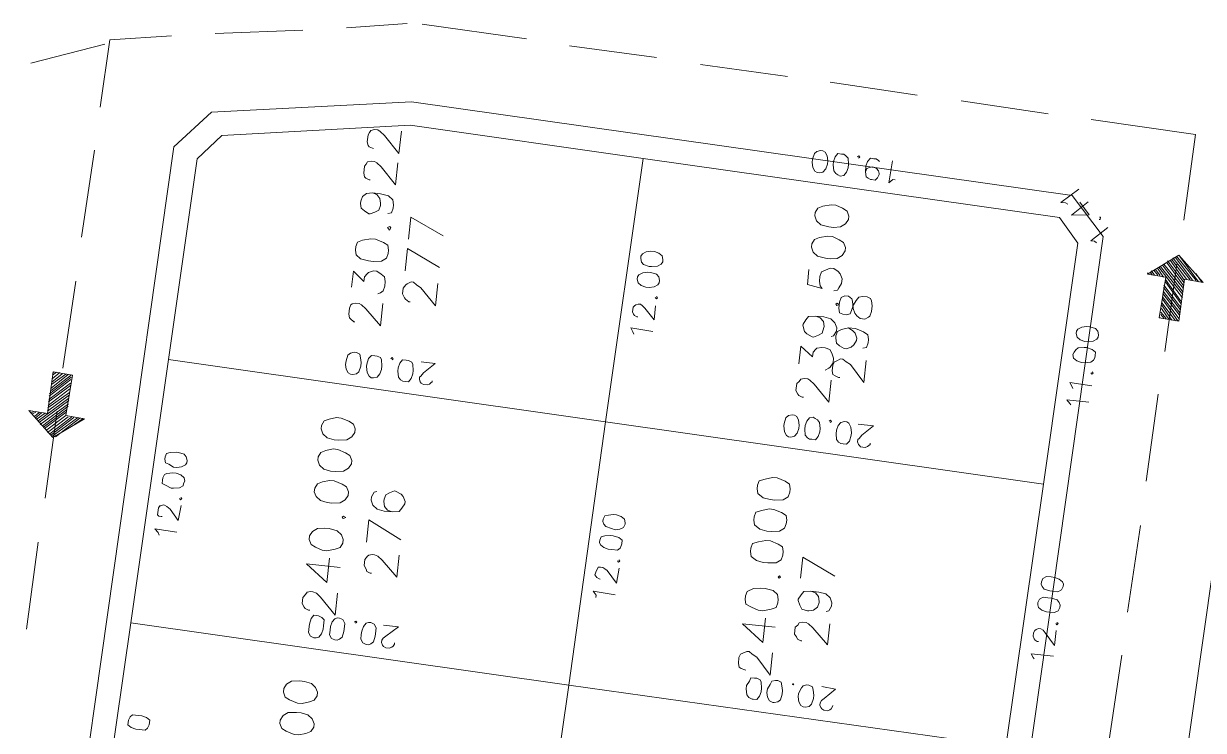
# Model space of a CAD drawing. Header units: metres. Extents: x -977055 to 805873, y -1033982 to 242021.
# Drawn here: x 2650.3 to 2703.9, y 1034.1 to 1066.2 of the extents above; entities that cross this region are included whole.
import ezdxf

# ---------------------------------------------------------------- set-up
doc = ezdxf.new("R2010")
doc.units = ezdxf.units.M
for name, color, linetype in [('PDF_acera', 7, 'Continuous'), ('PDF_areas por lote', 7, 'Continuous'), ('PDF_COTAS', 7, 'Continuous'), ('PDF_linea de centro', 7, 'Continuous'), ('PDF_LOTES', 7, 'Continuous'), ('PDF_No. lotes', 7, 'Continuous'), ('PDF_VIAS', 7, 'Continuous')]:
    doc.layers.add(name, color=color, linetype=linetype)

# ---------------------------------------------------------------- blocks, each defined once
blk = doc.blocks.new('CALLE')
at = {"layer": 'PDF_acera', "lineweight": 9}
blk.add_lwpolyline([(-62.149248, -212.611392), (-63.419328, -211.214304), (-62.360928, -180.13968), (-61.006176, -178.8696), (22.946112, -181.706112), (24.3432, -182.933856), (25.486272, -190.08864), (24.681888, -214.22016), (23.327136, -215.49024)], close=True, dxfattribs=at)
blk.add_lwpolyline([(-63.758016, -221.163264), (-63.71568, -219.469824), (-62.360928, -218.199744), (29.719872, -221.332608)], dxfattribs=at)
at = {"layer": 'PDF_areas por lote', "lineweight": 9}
for points in [[(2.624832, -187.76016), (2.455488, -187.844832), (2.370816, -188.014176), (2.286144, -188.310528), (2.286144, -188.479872), (2.370816, -188.733888), (2.455488, -188.903232), (2.624832, -188.987904), (2.75184, -188.987904), (2.921184, -188.903232), (3.048192, -188.733888), (3.090528, -188.479872), (3.090528, -188.310528), (3.048192, -188.014176), (2.921184, -187.844832), (2.75184, -187.76016)], [(3.767904, -187.76016), (3.59856, -187.844832), (3.513888, -188.014176), (3.429216, -188.310528), (3.429216, -188.479872), (3.513888, -188.733888), (3.59856, -188.903232), (3.767904, -188.987904), (3.894912, -188.987904), (4.064256, -188.903232), (4.191264, -188.733888), (4.2336, -188.479872), (4.2336, -188.310528), (4.191264, -188.014176), (4.064256, -187.844832), (3.894912, -187.76016)], [(9.356256, -188.098848), (9.186912, -188.18352), (9.10224, -188.352864), (9.017568, -188.60688), (9.017568, -188.776224), (9.10224, -189.072576), (9.186912, -189.24192), (9.356256, -189.326592), (9.483264, -189.326592), (9.652608, -189.24192), (9.779616, -189.072576), (9.821952, -188.776224), (9.821952, -188.60688), (9.779616, -188.352864), (9.652608, -188.18352), (9.483264, -188.098848)], [(11.092032, -188.098848), (10.922688, -188.18352), (10.79568, -188.352864), (10.753344, -188.60688), (10.753344, -188.776224), (10.79568, -189.072576), (10.922688, -189.24192), (11.092032, -189.326592), (11.21904, -189.326592), (11.388384, -189.24192), (11.473056, -189.072576), (11.557728, -188.776224), (11.557728, -188.60688), (11.473056, -188.352864), (11.388384, -188.18352), (11.21904, -188.098848)], [(12.235104, -188.098848), (12.06576, -188.18352), (11.938752, -188.352864), (11.896416, -188.60688), (11.896416, -188.776224), (11.938752, -189.072576), (12.06576, -189.24192), (12.235104, -189.326592), (12.362112, -189.326592), (12.531456, -189.24192), (12.616128, -189.072576), (12.7008, -188.776224), (12.7008, -188.60688), (12.616128, -188.352864), (12.531456, -188.18352), (12.362112, -188.098848)], [(13.378176, -188.098848), (13.208832, -188.18352), (13.081824, -188.352864), (13.039488, -188.60688), (13.039488, -188.776224), (13.081824, -189.072576), (13.208832, -189.24192), (13.378176, -189.326592), (13.505184, -189.326592), (13.674528, -189.24192), (13.7592, -189.072576), (13.843872, -188.776224), (13.843872, -188.60688), (13.7592, -188.352864), (13.674528, -188.18352), (13.505184, -188.098848)], [(19.940256, -188.649216), (19.770912, -188.691552), (19.643904, -188.860896), (19.601568, -189.157248), (19.601568, -189.326592), (19.643904, -189.622944), (19.770912, -189.792288), (19.940256, -189.834624), (20.067264, -189.834624), (20.236608, -189.792288), (20.32128, -189.622944), (20.405952, -189.326592), (20.405952, -189.157248), (20.32128, -188.860896), (20.236608, -188.691552), (20.067264, -188.649216)], [(10.287648, -189.199584), (10.245312, -189.24192), (10.287648, -189.326592), (10.329984, -189.24192)], [(20.871648, -189.707616), (20.786976, -189.792288), (20.871648, -189.834624), (20.913984, -189.792288)], [(8.89056, -204.017184), (8.721216, -204.05952), (8.636544, -204.2712), (8.551872, -204.525216), (8.551872, -204.69456), (8.636544, -204.990912), (8.721216, -205.160256), (8.89056, -205.202592), (9.017568, -205.202592), (9.186912, -205.160256), (9.31392, -204.990912), (9.356256, -204.69456), (9.356256, -204.525216), (9.31392, -204.2712), (9.186912, -204.05952), (9.017568, -204.017184)], [(10.626336, -204.017184), (10.456992, -204.05952), (10.329984, -204.2712), (10.287648, -204.525216), (10.287648, -204.69456), (10.329984, -204.990912), (10.456992, -205.160256), (10.626336, -205.202592), (10.753344, -205.202592), (10.922688, -205.160256), (11.00736, -204.990912), (11.092032, -204.69456), (11.092032, -204.525216), (11.00736, -204.2712), (10.922688, -204.05952), (10.753344, -204.017184)], [(11.769408, -204.017184), (11.600064, -204.05952), (11.473056, -204.2712), (11.43072, -204.525216), (11.43072, -204.69456), (11.473056, -204.990912), (11.600064, -205.160256), (11.769408, -205.202592), (11.896416, -205.202592), (12.06576, -205.160256), (12.150432, -204.990912), (12.235104, -204.69456), (12.235104, -204.525216), (12.150432, -204.2712), (12.06576, -204.05952), (11.896416, -204.017184)], [(12.91248, -204.017184), (12.743136, -204.05952), (12.616128, -204.2712), (12.573792, -204.525216), (12.573792, -204.69456), (12.616128, -204.990912), (12.743136, -205.160256), (12.91248, -205.202592), (13.039488, -205.202592), (13.208832, -205.160256), (13.293504, -204.990912), (13.378176, -204.69456), (13.378176, -204.525216), (13.293504, -204.2712), (13.208832, -204.05952), (13.039488, -204.017184)], [(9.821952, -205.11792), (9.779616, -205.160256), (9.821952, -205.202592), (9.864288, -205.160256)], [(21.80304, -205.033248), (21.633696, -205.11792), (21.506688, -205.287264), (21.464352, -205.583616), (21.464352, -205.75296), (21.506688, -206.006976), (21.633696, -206.17632), (21.80304, -206.260992), (21.930048, -206.260992), (22.099392, -206.17632), (22.184064, -206.006976), (22.268736, -205.75296), (22.268736, -205.583616), (22.184064, -205.287264), (22.099392, -205.11792), (21.930048, -205.033248)], [(22.946112, -205.033248), (22.776768, -205.11792), (22.64976, -205.287264), (22.607424, -205.583616), (22.607424, -205.75296), (22.64976, -206.006976), (22.776768, -206.17632), (22.946112, -206.260992), (23.07312, -206.260992), (23.242464, -206.17632), (23.327136, -206.006976), (23.411808, -205.75296), (23.411808, -205.583616), (23.327136, -205.287264), (23.242464, -205.11792), (23.07312, -205.033248)], [(19.855584, -206.133984), (19.813248, -206.17632), (19.855584, -206.260992), (19.89792, -206.17632)]]:
    blk.add_lwpolyline(points, close=True, dxfattribs=at)
for points in [[(6.816096, -188.3952), (6.816096, -188.352864), (6.858432, -188.225856), (6.900768, -188.18352), (7.027776, -188.098848), (7.239456, -188.098848), (7.366464, -188.18352), (7.451136, -188.225856), (7.493472, -188.352864), (7.493472, -188.437536), (7.451136, -188.564544), (7.324128, -188.733888), (6.731424, -189.326592), (7.535808, -189.326592)], [(8.4672, -189.326592), (8.4672, -188.098848), (7.874496, -188.903232), (8.763552, -188.903232)], [(17.35776, -188.903232), (17.35776, -188.860896), (17.442432, -188.733888), (17.484768, -188.691552), (17.611776, -188.649216), (17.823456, -188.649216), (17.950464, -188.691552), (17.9928, -188.733888), (18.035136, -188.860896), (18.035136, -188.987904), (17.9928, -189.072576), (17.865792, -189.24192), (17.315424, -189.834624), (18.119808, -189.834624)], [(18.585504, -188.649216), (19.178208, -188.649216), (18.83952, -189.072576), (19.008864, -189.072576), (19.135872, -189.157248), (19.178208, -189.199584), (19.26288, -189.368928), (19.26288, -189.495936), (19.178208, -189.66528), (19.093536, -189.792288), (18.924192, -189.834624), (18.754848, -189.834624), (18.585504, -189.792288), (18.500832, -189.707616), (18.458496, -189.622944)], [(22.057056, -189.03024), (22.01472, -189.199584), (21.887712, -189.326592), (21.718368, -189.368928), (21.633696, -189.368928), (21.464352, -189.326592), (21.37968, -189.199584), (21.295008, -189.03024), (21.295008, -188.987904), (21.37968, -188.81856), (21.464352, -188.691552), (21.633696, -188.649216), (21.718368, -188.649216), (21.887712, -188.691552), (22.01472, -188.81856), (22.057056, -189.03024), (22.057056, -189.326592), (22.01472, -189.622944), (21.887712, -189.792288), (21.718368, -189.834624), (21.59136, -189.834624), (21.422016, -189.792288), (21.37968, -189.66528)], [(22.522752, -188.903232), (22.522752, -188.860896), (22.565088, -188.733888), (22.607424, -188.691552), (22.734432, -188.649216), (22.988448, -188.649216), (23.07312, -188.691552), (23.157792, -188.733888), (23.200128, -188.860896), (23.200128, -188.987904), (23.157792, -189.072576), (23.030784, -189.24192), (22.43808, -189.834624), (23.242464, -189.834624)], [(23.665824, -188.903232), (23.665824, -188.860896), (23.70816, -188.733888), (23.750496, -188.691552), (23.877504, -188.649216), (24.13152, -188.649216), (24.216192, -188.691552), (24.300864, -188.733888), (24.3432, -188.860896), (24.3432, -188.987904), (24.300864, -189.072576), (24.173856, -189.24192), (23.581152, -189.834624), (24.385536, -189.834624)], [(6.3504, -204.313536), (6.3504, -204.2712), (6.392736, -204.144192), (6.435072, -204.05952), (6.56208, -204.017184), (6.77376, -204.017184), (6.900768, -204.05952), (6.943104, -204.144192), (7.027776, -204.2712), (7.027776, -204.355872), (6.943104, -204.48288), (6.858432, -204.652224), (6.265728, -205.202592), (7.070112, -205.202592)], [(8.001504, -205.202592), (8.001504, -204.017184), (7.4088, -204.821568), (8.297856, -204.821568)], [(16.384032, -205.3296), (16.384032, -205.287264), (16.426368, -205.160256), (16.468704, -205.11792), (16.595712, -205.033248), (16.849728, -205.033248), (16.9344, -205.11792), (17.019072, -205.160256), (17.061408, -205.287264), (17.061408, -205.414272), (17.019072, -205.498944), (16.892064, -205.668288), (16.29936, -206.260992), (17.103744, -206.260992)], [(17.56944, -205.033248), (18.20448, -205.033248), (17.865792, -205.498944), (18.035136, -205.498944), (18.162144, -205.583616), (18.20448, -205.625952), (18.246816, -205.795296), (18.246816, -205.922304), (18.20448, -206.091648), (18.077472, -206.17632), (17.908128, -206.260992), (17.738784, -206.260992), (17.56944, -206.17632), (17.527104, -206.133984), (17.442432, -206.006976)], [(19.347552, -205.456608), (19.305216, -205.625952), (19.178208, -205.75296), (19.008864, -205.795296), (18.966528, -205.795296), (18.754848, -205.75296), (18.670176, -205.625952), (18.585504, -205.456608), (18.585504, -205.414272), (18.670176, -205.202592), (18.754848, -205.11792), (18.966528, -205.033248), (19.008864, -205.033248), (19.178208, -205.11792), (19.305216, -205.202592), (19.347552, -205.456608), (19.347552, -205.75296), (19.305216, -206.006976), (19.178208, -206.17632), (19.008864, -206.260992), (18.881856, -206.260992), (18.712512, -206.17632), (18.670176, -206.091648)], [(20.998656, -205.033248), (20.448288, -205.033248), (20.363616, -205.583616), (20.448288, -205.498944), (20.617632, -205.456608), (20.786976, -205.456608), (20.95632, -205.498944), (21.040992, -205.625952), (21.125664, -205.795296), (21.125664, -205.922304), (21.040992, -206.091648), (20.95632, -206.17632), (20.786976, -206.260992), (20.617632, -206.260992), (20.448288, -206.17632), (20.363616, -206.133984), (20.32128, -206.006976)]]:
    blk.add_lwpolyline(points, dxfattribs=at)
at = {"layer": 'PDF_COTAS', "lineweight": 9}
for points in [[(2.074464, -182.298816), (1.989792, -182.298816), (1.90512, -182.425824), (1.862784, -182.595168), (1.862784, -182.722176), (1.862784, -182.933856), (1.947456, -183.018528), (2.074464, -183.060864), (2.159136, -183.060864), (2.243808, -183.060864), (2.32848, -182.933856), (2.370816, -182.764512), (2.370816, -182.637504), (2.370816, -182.425824), (2.286144, -182.341152), (2.159136, -182.298816)], [(10.922688, -182.595168), (10.79568, -182.595168), (10.753344, -182.722176), (10.668672, -182.933856), (10.668672, -183.018528), (10.711008, -183.230208), (10.79568, -183.357216), (10.880352, -183.357216), (10.965024, -183.399552), (11.092032, -183.357216), (11.176704, -183.230208), (11.21904, -183.060864), (11.21904, -182.933856), (11.176704, -182.722176), (11.134368, -182.637504), (11.00736, -182.595168)], [(11.684736, -182.595168), (11.557728, -182.637504), (11.515392, -182.764512), (11.43072, -182.933856), (11.43072, -183.060864), (11.473056, -183.230208), (11.557728, -183.357216), (11.6424, -183.399552), (11.727072, -183.399552), (11.85408, -183.357216), (11.938752, -183.272544), (11.981088, -183.060864), (11.981088, -182.976192), (11.938752, -182.764512), (11.896416, -182.637504), (11.769408, -182.595168)], [(5.842368, -188.733888), (5.884704, -188.81856), (6.011712, -188.903232), (6.181056, -188.945568), (6.308064, -188.945568), (6.519744, -188.945568), (6.604416, -188.860896), (6.646752, -188.733888), (6.646752, -188.649216), (6.646752, -188.564544), (6.519744, -188.479872), (6.308064, -188.437536), (6.223392, -188.437536), (6.011712, -188.437536), (5.884704, -188.522208), (5.842368, -188.649216)], [(5.842368, -188.733888), (5.884704, -188.81856), (6.011712, -188.903232), (6.181056, -188.945568), (6.308064, -188.945568), (6.519744, -188.945568), (6.604416, -188.860896), (6.646752, -188.733888), (6.646752, -188.649216), (6.646752, -188.564544), (6.519744, -188.479872), (6.308064, -188.437536), (6.223392, -188.437536), (6.011712, -188.437536), (5.884704, -188.522208), (5.842368, -188.649216)], [(15.45264, -189.03024), (15.494976, -189.157248), (15.579648, -189.24192), (15.791328, -189.284256), (15.918336, -189.284256), (16.08768, -189.24192), (16.214688, -189.199584), (16.257024, -189.072576), (16.257024, -188.987904), (16.214688, -188.860896), (16.130016, -188.776224), (15.918336, -188.733888), (15.791328, -188.733888), (15.621984, -188.776224), (15.494976, -188.860896), (15.45264, -188.945568)], [(5.842368, -189.495936), (5.884704, -189.580608), (5.969376, -189.66528), (6.181056, -189.707616), (6.265728, -189.707616), (6.477408, -189.707616), (6.604416, -189.622944), (6.646752, -189.495936), (6.646752, -189.411264), (6.604416, -189.326592), (6.477408, -189.24192), (6.308064, -189.199584), (6.181056, -189.199584), (6.011712, -189.199584), (5.884704, -189.284256), (5.842368, -189.411264)], [(5.842368, -189.495936), (5.884704, -189.580608), (5.969376, -189.66528), (6.181056, -189.707616), (6.265728, -189.707616), (6.477408, -189.707616), (6.604416, -189.622944), (6.646752, -189.495936), (6.646752, -189.411264), (6.604416, -189.326592), (6.477408, -189.24192), (6.308064, -189.199584), (6.181056, -189.199584), (6.011712, -189.199584), (5.884704, -189.284256), (5.842368, -189.411264)], [(15.410304, -189.792288), (15.45264, -189.919296), (15.579648, -190.003968), (15.748992, -190.046304), (15.876, -190.046304), (16.08768, -190.003968), (16.172352, -189.961632), (16.214688, -189.834624), (16.214688, -189.749952), (16.214688, -189.622944), (16.08768, -189.538272), (15.876, -189.495936), (15.791328, -189.495936), (15.579648, -189.538272), (15.45264, -189.622944), (15.410304, -189.707616)], [(5.800032, -190.639008), (5.842368, -190.72368), (5.92704, -190.808352), (6.13872, -190.850688), (6.223392, -190.850688), (6.435072, -190.850688), (6.56208, -190.766016), (6.604416, -190.639008), (6.604416, -190.554336), (6.56208, -190.469664), (6.435072, -190.384992), (6.265728, -190.342656), (6.13872, -190.342656), (5.969376, -190.342656), (5.842368, -190.427328), (5.800032, -190.554336)], [(5.800032, -190.639008), (5.842368, -190.72368), (5.92704, -190.808352), (6.13872, -190.850688), (6.223392, -190.850688), (6.435072, -190.850688), (6.56208, -190.766016), (6.604416, -190.639008), (6.604416, -190.554336), (6.56208, -190.469664), (6.435072, -190.384992), (6.265728, -190.342656), (6.13872, -190.342656), (5.969376, -190.342656), (5.842368, -190.427328), (5.800032, -190.554336)], [(6.56208, -190.046304), (6.604416, -190.08864), (6.56208, -190.130976), (6.519744, -190.08864), (6.56208, -190.130976), (6.604416, -190.08864)], [(15.410304, -190.93536), (15.410304, -191.062368), (15.537312, -191.14704), (15.706656, -191.189376), (15.833664, -191.189376), (16.045344, -191.14704), (16.130016, -191.104704), (16.172352, -190.977696), (16.172352, -190.893024), (16.172352, -190.766016), (16.045344, -190.681344), (15.876, -190.639008), (15.748992, -190.639008), (15.537312, -190.681344), (15.45264, -190.766016), (15.410304, -190.850688)], [(6.56208, -191.104704), (6.56208, -191.655072), (6.181056, -191.231712), (6.096384, -191.14704), (6.011712, -191.104704), (5.92704, -191.104704), (5.842368, -191.14704), (5.800032, -191.189376), (5.757696, -191.274048), (5.757696, -191.401056), (5.800032, -191.485728), (5.842368, -191.528064), (5.92704, -191.5704), (5.969376, -191.5704), (5.92704, -191.5704), (5.842368, -191.528064), (5.800032, -191.485728), (5.757696, -191.401056), (5.757696, -191.274048), (5.800032, -191.189376), (5.842368, -191.14704), (5.92704, -191.104704), (6.011712, -191.104704), (6.096384, -191.14704), (6.181056, -191.231712), (6.56208, -191.655072)], [(8.551872, -199.317888), (8.594208, -198.513504), (8.4672, -198.640512), (8.382528, -198.640512), (8.4672, -198.640512), (8.594208, -198.513504)], [(9.5256, -199.360224), (8.975232, -199.317888), (9.398592, -198.936864), (9.440928, -198.852192), (9.483264, -198.76752), (9.483264, -198.682848), (9.483264, -198.598176), (9.440928, -198.598176), (9.356256, -198.55584), (9.186912, -198.513504), (9.144576, -198.55584), (9.10224, -198.598176), (9.059904, -198.682848), (9.059904, -198.725184), (9.059904, -198.682848), (9.10224, -198.598176), (9.144576, -198.55584), (9.186912, -198.513504), (9.356256, -198.55584), (9.440928, -198.598176), (9.483264, -198.598176), (9.483264, -198.682848), (9.483264, -198.76752), (9.440928, -198.852192), (9.398592, -198.936864), (8.975232, -199.317888)], [(10.37232, -198.55584), (10.287648, -198.598176), (10.202976, -198.725184), (10.16064, -198.894528), (10.16064, -199.021536), (10.16064, -199.233216), (10.245312, -199.317888), (10.37232, -199.360224), (10.414656, -199.360224), (10.541664, -199.360224), (10.626336, -199.233216), (10.668672, -199.021536), (10.668672, -198.936864), (10.626336, -198.725184), (10.584, -198.598176), (10.456992, -198.55584)], [(10.37232, -198.55584), (10.287648, -198.598176), (10.202976, -198.725184), (10.16064, -198.894528), (10.16064, -199.021536), (10.16064, -199.233216), (10.245312, -199.317888), (10.37232, -199.360224), (10.414656, -199.360224), (10.541664, -199.360224), (10.626336, -199.233216), (10.668672, -199.021536), (10.668672, -198.936864), (10.626336, -198.725184), (10.584, -198.598176), (10.456992, -198.55584)], [(11.134368, -198.598176), (11.049696, -198.640512), (10.965024, -198.725184), (10.922688, -198.936864), (10.880352, -199.063872), (10.922688, -199.233216), (11.00736, -199.360224), (11.134368, -199.40256), (11.176704, -199.40256), (11.303712, -199.360224), (11.388384, -199.233216), (11.43072, -199.063872), (11.43072, -198.936864), (11.388384, -198.76752), (11.346048, -198.640512), (11.21904, -198.598176)], [(11.134368, -198.598176), (11.049696, -198.640512), (10.965024, -198.725184), (10.922688, -198.936864), (10.880352, -199.063872), (10.922688, -199.233216), (11.00736, -199.360224), (11.134368, -199.40256), (11.176704, -199.40256), (11.303712, -199.360224), (11.388384, -199.233216), (11.43072, -199.063872), (11.43072, -198.936864), (11.388384, -198.76752), (11.346048, -198.640512), (11.21904, -198.598176)], [(19.982592, -198.894528), (19.855584, -198.936864), (19.770912, -199.063872), (19.728576, -199.233216), (19.728576, -199.360224), (19.770912, -199.529568), (19.855584, -199.656576), (19.940256, -199.698912), (20.024928, -199.698912), (20.151936, -199.656576), (20.236608, -199.571904), (20.278944, -199.360224), (20.278944, -199.233216), (20.236608, -199.063872), (20.151936, -198.936864), (20.067264, -198.894528)], [(9.821952, -199.317888), (9.779616, -199.360224), (9.73728, -199.317888), (9.779616, -199.275552), (9.73728, -199.317888), (9.779616, -199.360224)], [(20.74464, -198.936864), (20.617632, -198.9792), (20.53296, -199.063872), (20.490624, -199.275552), (20.490624, -199.360224), (20.53296, -199.571904), (20.617632, -199.698912), (20.702304, -199.741248), (20.786976, -199.741248), (20.913984, -199.698912), (20.998656, -199.571904), (21.040992, -199.40256), (21.040992, -199.275552), (20.998656, -199.106208), (20.913984, -198.9792), (20.829312, -198.936864)], [(5.334336, -204.69456), (5.334336, -204.821568), (5.461344, -204.90624), (5.630688, -204.948576), (5.757696, -204.948576), (5.969376, -204.90624), (6.054048, -204.863904), (6.096384, -204.736896), (6.096384, -204.652224), (6.096384, -204.525216), (5.969376, -204.48288), (5.800032, -204.398208), (5.673024, -204.398208), (5.461344, -204.440544), (5.376672, -204.525216), (5.334336, -204.652224)], [(5.334336, -204.69456), (5.334336, -204.821568), (5.461344, -204.90624), (5.630688, -204.948576), (5.757696, -204.948576), (5.969376, -204.90624), (6.054048, -204.863904), (6.096384, -204.736896), (6.096384, -204.652224), (6.096384, -204.525216), (5.969376, -204.48288), (5.800032, -204.398208), (5.673024, -204.398208), (5.461344, -204.440544), (5.376672, -204.525216), (5.334336, -204.652224)], [(14.902272, -205.033248), (14.944608, -205.160256), (15.071616, -205.244928), (15.24096, -205.287264), (15.367968, -205.287264), (15.537312, -205.244928), (15.66432, -205.160256), (15.706656, -205.075584), (15.706656, -204.990912), (15.66432, -204.863904), (15.579648, -204.779232), (15.367968, -204.736896), (15.283296, -204.736896), (15.071616, -204.779232), (14.944608, -204.863904), (14.902272, -204.948576)], [(14.902272, -205.033248), (14.944608, -205.160256), (15.071616, -205.244928), (15.24096, -205.287264), (15.367968, -205.287264), (15.537312, -205.244928), (15.66432, -205.160256), (15.706656, -205.075584), (15.706656, -204.990912), (15.66432, -204.863904), (15.579648, -204.779232), (15.367968, -204.736896), (15.283296, -204.736896), (15.071616, -204.779232), (14.944608, -204.863904), (14.902272, -204.948576)], [(24.512544, -205.033248), (24.55488, -205.160256), (24.681888, -205.244928), (24.851232, -205.287264), (24.97824, -205.287264), (25.147584, -205.244928), (25.274592, -205.160256), (25.316928, -205.075584), (25.316928, -204.990912), (25.274592, -204.863904), (25.18992, -204.779232), (24.97824, -204.736896), (24.851232, -204.736896), (24.681888, -204.779232), (24.55488, -204.863904), (24.512544, -204.948576)], [(5.292, -205.456608), (5.334336, -205.583616), (5.419008, -205.668288), (5.630688, -205.710624), (5.757696, -205.710624), (5.92704, -205.668288), (6.054048, -205.625952), (6.096384, -205.498944), (6.096384, -205.414272), (6.054048, -205.287264), (5.92704, -205.244928), (5.757696, -205.160256), (5.630688, -205.160256), (5.461344, -205.202592), (5.334336, -205.287264), (5.292, -205.414272)], [(5.292, -205.456608), (5.334336, -205.583616), (5.419008, -205.668288), (5.630688, -205.710624), (5.757696, -205.710624), (5.92704, -205.668288), (6.054048, -205.625952), (6.096384, -205.498944), (6.096384, -205.414272), (6.054048, -205.287264), (5.92704, -205.244928), (5.757696, -205.160256), (5.630688, -205.160256), (5.461344, -205.202592), (5.334336, -205.287264), (5.292, -205.414272)], [(14.902272, -205.795296), (14.902272, -205.922304), (15.02928, -206.006976), (15.198624, -206.049312), (15.325632, -206.049312), (15.537312, -206.006976), (15.621984, -205.922304), (15.66432, -205.837632), (15.706656, -205.75296), (15.66432, -205.625952), (15.537312, -205.54128), (15.367968, -205.498944), (15.24096, -205.498944), (15.02928, -205.54128), (14.944608, -205.625952), (14.902272, -205.710624)], [(14.902272, -205.795296), (14.902272, -205.922304), (15.02928, -206.006976), (15.198624, -206.049312), (15.325632, -206.049312), (15.537312, -206.006976), (15.621984, -205.922304), (15.66432, -205.837632), (15.706656, -205.75296), (15.66432, -205.625952), (15.537312, -205.54128), (15.367968, -205.498944), (15.24096, -205.498944), (15.02928, -205.54128), (14.944608, -205.625952), (14.902272, -205.710624)], [(24.470208, -205.795296), (24.512544, -205.922304), (24.639552, -206.006976), (24.808896, -206.049312), (24.935904, -206.049312), (25.147584, -206.006976), (25.232256, -205.922304), (25.274592, -205.837632), (25.274592, -205.75296), (25.274592, -205.625952), (25.147584, -205.54128), (24.97824, -205.498944), (24.851232, -205.498944), (24.639552, -205.54128), (24.55488, -205.625952), (24.512544, -205.710624)], [(6.011712, -206.049312), (6.011712, -206.091648), (6.054048, -206.049312)], [(6.011712, -206.049312), (6.011712, -206.091648), (6.054048, -206.049312)], [(5.249664, -206.59968), (5.292, -206.726688), (5.376672, -206.81136), (5.588352, -206.853696), (5.71536, -206.853696), (5.884704, -206.81136), (6.011712, -206.769024), (6.054048, -206.642016), (6.054048, -206.557344), (6.011712, -206.430336), (5.92704, -206.388), (5.71536, -206.303328), (5.588352, -206.303328), (5.419008, -206.345664), (5.292, -206.430336), (5.249664, -206.515008)], [(5.249664, -206.59968), (5.292, -206.726688), (5.376672, -206.81136), (5.588352, -206.853696), (5.71536, -206.853696), (5.884704, -206.81136), (6.011712, -206.769024), (6.054048, -206.642016), (6.054048, -206.557344), (6.011712, -206.430336), (5.92704, -206.388), (5.71536, -206.303328), (5.588352, -206.303328), (5.419008, -206.345664), (5.292, -206.430336), (5.249664, -206.515008)], [(15.621984, -206.345664), (15.66432, -206.388), (15.621984, -206.430336), (15.579648, -206.388), (15.621984, -206.430336), (15.66432, -206.388)], [(14.859936, -206.938368), (14.859936, -207.065376), (14.986944, -207.150048), (15.198624, -207.192384), (15.283296, -207.192384), (15.494976, -207.150048), (15.621984, -207.065376), (15.66432, -206.980704), (15.66432, -206.896032), (15.621984, -206.769024), (15.494976, -206.684352), (15.325632, -206.642016), (15.198624, -206.642016), (14.986944, -206.684352), (14.902272, -206.769024), (14.859936, -206.853696)], [(14.859936, -206.938368), (14.859936, -207.065376), (14.986944, -207.150048), (15.198624, -207.192384), (15.283296, -207.192384), (15.494976, -207.150048), (15.621984, -207.065376), (15.66432, -206.980704), (15.66432, -206.896032), (15.621984, -206.769024), (15.494976, -206.684352), (15.325632, -206.642016), (15.198624, -206.642016), (14.986944, -206.684352), (14.902272, -206.769024), (14.859936, -206.853696)], [(6.054048, -207.107712), (6.011712, -207.615744), (5.630688, -207.23472), (5.546016, -207.150048), (5.461344, -207.107712), (5.376672, -207.107712), (5.292, -207.150048), (5.249664, -207.192384), (5.207328, -207.277056), (5.207328, -207.404064), (5.249664, -207.488736), (5.292, -207.531072), (5.376672, -207.573408), (5.419008, -207.573408), (5.376672, -207.573408), (5.292, -207.531072), (5.249664, -207.488736), (5.207328, -207.404064), (5.207328, -207.277056), (5.249664, -207.192384), (5.292, -207.150048), (5.376672, -207.107712), (5.461344, -207.107712), (5.546016, -207.150048), (5.630688, -207.23472), (6.011712, -207.615744)], [(15.621984, -207.404064), (15.621984, -207.954432), (15.24096, -207.573408), (15.113952, -207.488736), (15.071616, -207.4464), (14.986944, -207.4464), (14.902272, -207.488736), (14.859936, -207.531072), (14.8176, -207.573408), (14.8176, -207.742752), (14.859936, -207.827424), (14.902272, -207.86976), (14.944608, -207.912096), (14.986944, -207.912096), (14.944608, -207.912096), (14.902272, -207.86976), (14.859936, -207.827424), (14.8176, -207.742752), (14.8176, -207.573408), (14.859936, -207.531072), (14.902272, -207.488736), (14.986944, -207.4464), (15.071616, -207.4464), (15.113952, -207.488736), (15.24096, -207.573408), (15.621984, -207.954432)], [(9.821952, -214.558848), (9.73728, -214.601184), (9.652608, -214.728192), (9.610272, -214.897536), (9.610272, -215.024544), (9.610272, -215.193888), (9.694944, -215.320896), (9.821952, -215.363232), (9.906624, -215.363232), (9.991296, -215.320896), (10.075968, -215.236224), (10.118304, -215.024544), (10.118304, -214.897536), (10.118304, -214.728192), (10.033632, -214.601184), (9.906624, -214.558848)], [(10.584, -214.601184), (10.499328, -214.64352), (10.414656, -214.728192), (10.37232, -214.939872), (10.37232, -215.024544), (10.37232, -215.236224), (10.456992, -215.363232), (10.584, -215.405568), (10.668672, -215.405568), (10.753344, -215.363232), (10.838016, -215.236224), (10.880352, -215.06688), (10.880352, -214.939872), (10.880352, -214.770528), (10.79568, -214.64352), (10.668672, -214.601184)], [(18.966528, -214.8552), (18.83952, -214.897536), (18.754848, -215.024544), (18.712512, -215.193888), (18.712512, -215.320896), (18.754848, -215.532576), (18.83952, -215.617248), (18.924192, -215.659584), (19.008864, -215.659584), (19.135872, -215.659584), (19.220544, -215.532576), (19.26288, -215.320896), (19.26288, -215.236224), (19.220544, -215.024544), (19.135872, -214.939872), (19.0512, -214.897536)], [(19.728576, -214.897536), (19.601568, -214.939872), (19.516896, -215.06688), (19.47456, -215.236224), (19.47456, -215.363232), (19.516896, -215.532576), (19.601568, -215.659584), (19.68624, -215.70192), (19.770912, -215.70192), (19.89792, -215.659584), (19.982592, -215.574912), (20.024928, -215.363232), (20.024928, -215.236224), (19.982592, -215.06688), (19.89792, -214.939872), (19.813248, -214.897536)]]:
    blk.add_lwpolyline(points, close=True, dxfattribs=at)
for points in [[(8.932896, -182.67984), (9.017568, -182.637504), (9.144576, -182.510496), (9.10224, -183.31488)], [(9.610272, -182.722176), (9.610272, -182.67984), (9.610272, -182.595168), (9.652608, -182.552832), (9.73728, -182.552832), (9.906624, -182.552832), (9.991296, -182.595168), (9.991296, -182.637504), (10.033632, -182.722176), (10.033632, -182.764512), (9.991296, -182.849184), (9.906624, -182.976192), (9.5256, -183.31488), (10.075968, -183.357216)], [(10.329984, -183.272544), (10.287648, -183.31488), (10.329984, -183.357216), (10.37232, -183.31488)], [(16.130016, -190.384992), (16.172352, -190.427328), (16.214688, -190.384992), (16.172352, -190.342656)], [(15.537312, -191.909088), (15.494976, -191.909088), (15.45264, -191.866752), (15.410304, -191.824416), (15.367968, -191.739744), (15.367968, -191.612736), (15.410304, -191.528064), (15.45264, -191.485728), (15.537312, -191.443392), (15.621984, -191.443392), (15.66432, -191.485728), (15.791328, -191.5704), (16.172352, -191.951424), (16.172352, -191.443392)], [(17.9928, -198.9792), (18.077472, -198.936864), (18.20448, -198.852192), (18.162144, -199.656576)], [(18.62784, -199.063872), (18.62784, -199.021536), (18.670176, -198.936864), (18.712512, -198.894528), (18.797184, -198.852192), (18.966528, -198.852192), (19.008864, -198.894528), (19.0512, -198.936864), (19.093536, -199.021536), (19.093536, -199.106208), (19.0512, -199.19088), (18.966528, -199.275552), (18.585504, -199.656576), (19.093536, -199.656576)], [(19.389888, -199.61424), (19.347552, -199.656576), (19.389888, -199.698912), (19.432224, -199.656576)], [(25.18992, -206.388), (25.232256, -206.430336), (25.274592, -206.388), (25.232256, -206.345664)], [(24.724224, -206.684352), (24.851232, -206.726688), (24.893568, -206.81136), (24.935904, -206.938368), (24.893568, -207.065376), (24.808896, -207.150048), (24.724224, -207.192384), (24.681888, -207.192384), (24.55488, -207.150048), (24.470208, -207.065376), (24.470208, -206.938368), (24.470208, -206.896032), (24.512544, -206.81136), (24.55488, -206.726688), (24.724224, -206.684352), (24.935904, -206.684352), (25.105248, -206.726688), (25.232256, -206.81136), (25.232256, -206.938368), (25.232256, -207.02304), (25.18992, -207.107712), (25.147584, -207.150048)], [(24.55488, -207.785088), (24.55488, -207.700416), (24.427872, -207.573408), (25.232256, -207.615744)], [(24.3432, -214.093152), (24.385536, -214.00848), (24.385536, -213.839136), (24.935904, -214.43184)], [(24.512544, -214.812864), (23.962176, -214.262496), (24.046848, -214.897536), (24.470208, -214.516512)], [(7.874496, -214.64352), (7.916832, -214.601184), (8.04384, -214.516512), (8.04384, -215.320896)], [(8.509536, -214.728192), (8.509536, -214.685856), (8.551872, -214.601184), (8.594208, -214.558848), (8.67888, -214.516512), (8.805888, -214.516512), (8.89056, -214.558848), (8.932896, -214.601184), (8.975232, -214.685856), (8.975232, -214.770528), (8.932896, -214.8552), (8.848224, -214.939872), (8.424864, -215.320896), (8.975232, -215.320896)], [(17.14608, -214.982208), (17.188416, -214.939872), (17.315424, -214.812864), (17.315424, -215.617248)], [(17.738784, -214.982208), (17.823456, -214.939872), (17.950464, -214.8552), (17.908128, -215.659584)], [(23.07312, -215.27856), (23.115456, -215.193888), (23.115456, -215.06688), (23.665824, -215.617248)], [(9.229248, -215.27856), (9.186912, -215.320896), (9.229248, -215.363232), (9.271584, -215.320896)], [(23.91984, -215.27856), (23.91984, -215.320896), (24.004512, -215.320896), (24.004512, -215.27856)], [(18.373824, -215.574912), (18.331488, -215.617248), (18.373824, -215.659584), (18.41616, -215.617248)]]:
    blk.add_lwpolyline(points, dxfattribs=at)
at = {"layer": 'PDF_linea de centro', "lineweight": 9}
for points in [[(26.375328, -178.827264), (25.4016, -176.244768)], [(5.037984, -178.276896), (8.213184, -178.361568)], [(9.821952, -178.44624), (12.997152, -178.530912)], [(14.563584, -178.573248), (17.738784, -178.700256)], [(19.347552, -178.742592), (22.522752, -178.8696)], [(26.925696, -181.19808), (26.544672, -178.996608), (24.089184, -178.911936)], [(27.645408, -185.897376), (27.179712, -182.764512)], [(28.280448, -189.622944), (27.899424, -187.463808)], [(28.195776, -193.983552), (28.322784, -190.173312)], [(28.026432, -198.725184), (28.111104, -195.549984)], [(27.857088, -203.509152), (27.94176, -200.333952)], [(27.687744, -208.250784), (27.814752, -205.075584)], [(27.5184, -213.034752), (27.645408, -209.859552)], [(24.216192, -218.326752), (27.349056, -218.411424), (27.476064, -214.601184)], [(5.164992, -217.649376), (8.340192, -217.776384)], [(9.906624, -217.81872), (13.081824, -217.945728)], [(14.690592, -217.988064), (17.865792, -218.072736)], [(19.432224, -218.157408), (22.607424, -218.24208)]]:
    blk.add_lwpolyline(points, dxfattribs=at)
at = {"layer": 'PDF_LOTES', "lineweight": 20}
for points in [[(-4.44528, -197.666784), (5.122656, -198.005472), (5.673024, -182.002464), (-3.894912, -181.663776)], [(5.122656, -198.005472), (14.732928, -198.301824), (15.283296, -182.341152), (5.673024, -182.002464)], [(24.3432, -198.640512), (14.732928, -198.301824), (15.283296, -182.341152), (22.607424, -182.595168), (23.538816, -183.399552), (24.639552, -190.130976)], [(-4.995648, -213.669792), (4.614624, -213.966144), (5.122656, -198.005472), (-4.44528, -197.666784)], [(4.614624, -213.966144), (14.18256, -214.304832), (14.732928, -198.301824), (5.122656, -198.005472)], [(14.18256, -214.304832), (22.988448, -214.601184), (23.835168, -213.839136), (24.3432, -198.640512), (14.732928, -198.301824)]]:
    blk.add_lwpolyline(points, close=True, dxfattribs=at)
at = {"layer": 'PDF_No. lotes', "lineweight": 20}
for points in [[(8.382528, -190.469664), (8.382528, -190.427328), (8.424864, -190.30032), (8.509536, -190.257984), (8.636544, -190.173312), (8.848224, -190.173312), (8.975232, -190.257984), (9.017568, -190.30032), (9.059904, -190.427328), (9.059904, -190.512), (9.017568, -190.639008), (8.89056, -190.808352), (8.340192, -191.401056), (9.144576, -191.401056)], [(9.694944, -191.401056), (10.287648, -190.173312), (9.483264, -190.173312)], [(11.346048, -190.342656), (11.303712, -190.257984), (11.134368, -190.173312), (11.00736, -190.173312), (10.838016, -190.257984), (10.711008, -190.427328), (10.668672, -190.681344), (10.668672, -190.977696), (10.711008, -191.231712), (10.838016, -191.316384), (11.00736, -191.401056), (11.092032, -191.401056), (11.261376, -191.316384), (11.346048, -191.231712), (11.43072, -191.020032), (11.43072, -190.977696), (11.346048, -190.808352), (11.261376, -190.681344), (11.092032, -190.639008), (11.00736, -190.639008), (10.838016, -190.681344), (10.711008, -190.808352), (10.668672, -190.977696)], [(18.289152, -190.808352), (18.289152, -190.766016), (18.373824, -190.639008), (18.41616, -190.596672), (18.543168, -190.512), (18.754848, -190.512), (18.881856, -190.596672), (18.924192, -190.639008), (19.008864, -190.766016), (19.008864, -190.850688), (18.924192, -190.977696), (18.83952, -191.14704), (18.246816, -191.739744), (19.0512, -191.739744)], [(19.643904, -191.739744), (20.194272, -190.512), (19.389888, -190.512)], [(20.786976, -191.739744), (21.337344, -190.512), (20.53296, -190.512)], [(7.62048, -206.218656), (7.62048, -206.17632), (7.662816, -206.049312), (7.747488, -206.006976), (7.83216, -205.922304), (8.086176, -205.922304), (8.170848, -206.006976), (8.25552, -206.049312), (8.297856, -206.17632), (8.297856, -206.303328), (8.25552, -206.388), (8.128512, -206.557344), (7.578144, -207.150048), (8.340192, -207.150048)], [(9.440928, -206.345664), (9.398592, -206.515008), (9.271584, -206.642016), (9.10224, -206.684352), (9.059904, -206.684352), (8.89056, -206.642016), (8.763552, -206.515008), (8.721216, -206.345664), (8.721216, -206.303328), (8.763552, -206.091648), (8.89056, -206.006976), (9.059904, -205.922304), (9.10224, -205.922304), (9.271584, -206.006976), (9.398592, -206.091648), (9.440928, -206.345664), (9.440928, -206.642016), (9.398592, -206.896032), (9.271584, -207.065376), (9.10224, -207.150048), (8.975232, -207.150048), (8.805888, -207.065376), (8.763552, -206.980704)], [(10.075968, -207.150048), (10.626336, -205.922304), (9.864288, -205.922304)], [(17.230752, -206.557344), (17.230752, -206.515008), (17.273088, -206.388), (17.315424, -206.303328), (17.442432, -206.260992), (17.654112, -206.260992), (17.78112, -206.303328), (17.823456, -206.388), (17.908128, -206.515008), (17.908128, -206.59968), (17.823456, -206.726688), (17.738784, -206.896032), (17.14608, -207.4464), (17.950464, -207.4464)], [(19.0512, -206.684352), (18.966528, -206.853696), (18.881856, -206.938368), (18.712512, -207.02304), (18.62784, -207.02304), (18.458496, -206.938368), (18.373824, -206.853696), (18.289152, -206.684352), (18.289152, -206.59968), (18.373824, -206.430336), (18.458496, -206.303328), (18.62784, -206.260992), (18.712512, -206.260992), (18.881856, -206.303328), (18.966528, -206.430336), (19.0512, -206.684352), (19.0512, -206.938368), (18.966528, -207.23472), (18.881856, -207.404064), (18.712512, -207.4464), (18.585504, -207.4464), (18.41616, -207.404064), (18.373824, -207.277056)]]:
    blk.add_lwpolyline(points, dxfattribs=at)
blk.add_lwpolyline([(19.728576, -206.260992), (19.559232, -206.303328), (19.516896, -206.430336), (19.516896, -206.557344), (19.559232, -206.684352), (19.68624, -206.726688), (19.89792, -206.769024), (20.067264, -206.853696), (20.194272, -206.938368), (20.236608, -207.065376), (20.236608, -207.23472), (20.194272, -207.361728), (20.1096, -207.404064), (19.940256, -207.4464), (19.728576, -207.4464), (19.559232, -207.404064), (19.516896, -207.361728), (19.432224, -207.23472), (19.432224, -207.065376), (19.516896, -206.938368), (19.601568, -206.853696), (19.770912, -206.769024), (20.024928, -206.726688), (20.1096, -206.684352), (20.194272, -206.557344), (20.194272, -206.430336), (20.1096, -206.303328), (19.940256, -206.260992)], close=True, dxfattribs=at)
at = {"layer": 'PDF_VIAS', "lineweight": 20}
for points in [[(12.91248, -177.514848), (12.870144, -178.192224), (14.39424, -178.23456), (14.351904, -178.954272), (12.870144, -178.8696), (12.827808, -179.546976), (12.023424, -178.488576)], [(22.141728, -217.226016), (22.099392, -217.903392), (20.617632, -217.81872), (20.575296, -218.538432), (22.099392, -218.580768), (22.057056, -219.258144), (22.946112, -218.284416)]]:
    blk.add_lwpolyline(points, close=True, dxfattribs=at)
at = {"layer": 'PDF_VIAS', "lineweight": 9}
for points in [[(12.91248, -177.557184), (12.870144, -177.557184)], [(13.293504, -178.911936), (12.446784, -177.980544)], [(13.420512, -178.911936), (12.531456, -177.938208)], [(13.505184, -178.911936), (12.573792, -177.895872)], [(12.870144, -178.107552), (12.616128, -177.8112)], [(12.870144, -177.980544), (12.658464, -177.768864)], [(12.870144, -177.895872), (12.7008, -177.726528)], [(12.870144, -177.768864), (12.785472, -177.641856)], [(12.870144, -177.684192), (12.827808, -177.59952)], [(12.827808, -179.165952), (12.108096, -178.403904)], [(12.827808, -179.08128), (12.150432, -178.361568)], [(12.827808, -178.954272), (12.192768, -178.276896)], [(12.870144, -178.8696), (12.27744, -178.23456)], [(12.997152, -178.8696), (12.319776, -178.149888)], [(13.081824, -178.8696), (12.362112, -178.107552)], [(13.208832, -178.911936), (12.404448, -178.065216)], [(13.632192, -178.911936), (12.954816, -178.192224)], [(13.716864, -178.911936), (13.081824, -178.192224)], [(13.843872, -178.911936), (13.166496, -178.192224)], [(13.97088, -178.911936), (13.293504, -178.192224)], [(14.055552, -178.911936), (13.378176, -178.192224)], [(14.18256, -178.911936), (13.505184, -178.192224)], [(14.267232, -178.911936), (13.589856, -178.192224)], [(14.351904, -178.911936), (13.716864, -178.23456)], [(14.351904, -178.784928), (13.801536, -178.23456)], [(14.351904, -178.700256), (13.928544, -178.23456)], [(14.351904, -178.573248), (14.013216, -178.23456)], [(14.39424, -178.488576), (14.140224, -178.23456)], [(14.39424, -178.361568), (14.267232, -178.23456)], [(14.39424, -178.276896), (14.351904, -178.23456)], [(12.827808, -179.29296), (12.06576, -178.44624)], [(12.827808, -179.377632), (12.06576, -178.573248)], [(12.827808, -179.50464), (12.573792, -179.208288)], [(22.141728, -217.268352), (22.184064, -217.226016)], [(21.422016, -218.580768), (22.43808, -217.60704)], [(21.549024, -218.580768), (22.480416, -217.649376)], [(22.099392, -217.81872), (22.395744, -217.564704)], [(22.141728, -217.39536), (22.2264, -217.310688)], [(22.141728, -217.480032), (22.268736, -217.353024)], [(22.141728, -217.60704), (22.311072, -217.437696)], [(22.141728, -217.691712), (22.353408, -217.480032)], [(20.575296, -218.199744), (20.95632, -217.861056)], [(20.575296, -218.284416), (21.083328, -217.861056)], [(20.575296, -218.411424), (21.168, -217.861056)], [(20.575296, -218.496096), (21.295008, -217.861056)], [(20.617632, -217.861056), (20.617632, -217.81872)], [(20.617632, -217.988064), (20.74464, -217.861056)], [(20.617632, -218.072736), (20.829312, -217.861056)], [(20.659968, -218.538432), (21.37968, -217.861056)], [(20.786976, -218.538432), (21.506688, -217.861056)], [(20.871648, -218.538432), (21.59136, -217.861056)], [(20.998656, -218.538432), (21.718368, -217.861056)], [(21.083328, -218.538432), (21.80304, -217.861056)], [(21.210336, -218.538432), (21.930048, -217.903392)], [(21.295008, -218.538432), (22.01472, -217.903392)], [(21.633696, -218.580768), (22.522752, -217.734048)], [(21.760704, -218.580768), (22.565088, -217.776384)], [(21.845376, -218.580768), (22.64976, -217.861056)], [(21.972384, -218.580768), (22.692096, -217.903392)], [(22.057056, -218.580768), (22.734432, -217.988064)], [(22.099392, -218.66544), (22.776768, -218.0304)], [(22.099392, -218.792448), (22.819104, -218.072736)], [(22.057056, -219.0888), (22.903776, -218.326752)], [(22.099392, -218.87712), (22.86144, -218.157408)], [(22.099392, -219.004128), (22.903776, -218.199744)], [(22.057056, -219.215808), (22.353408, -218.961792)]]:
    blk.add_lwpolyline(points, dxfattribs=at)

msp = doc.modelspace()

# ---------------------------------------------------------------- block references
at = {"xscale": 1.255773352820658, "yscale": 1.255773352820658, "zscale": 1.255773352820658, "rotation": 83.85573648860341}
msp.add_blockref('CALLE', (2427.15058, 1056.36283, 1015.371), dxfattribs=at)

doc.saveas('drawing.dxf')
